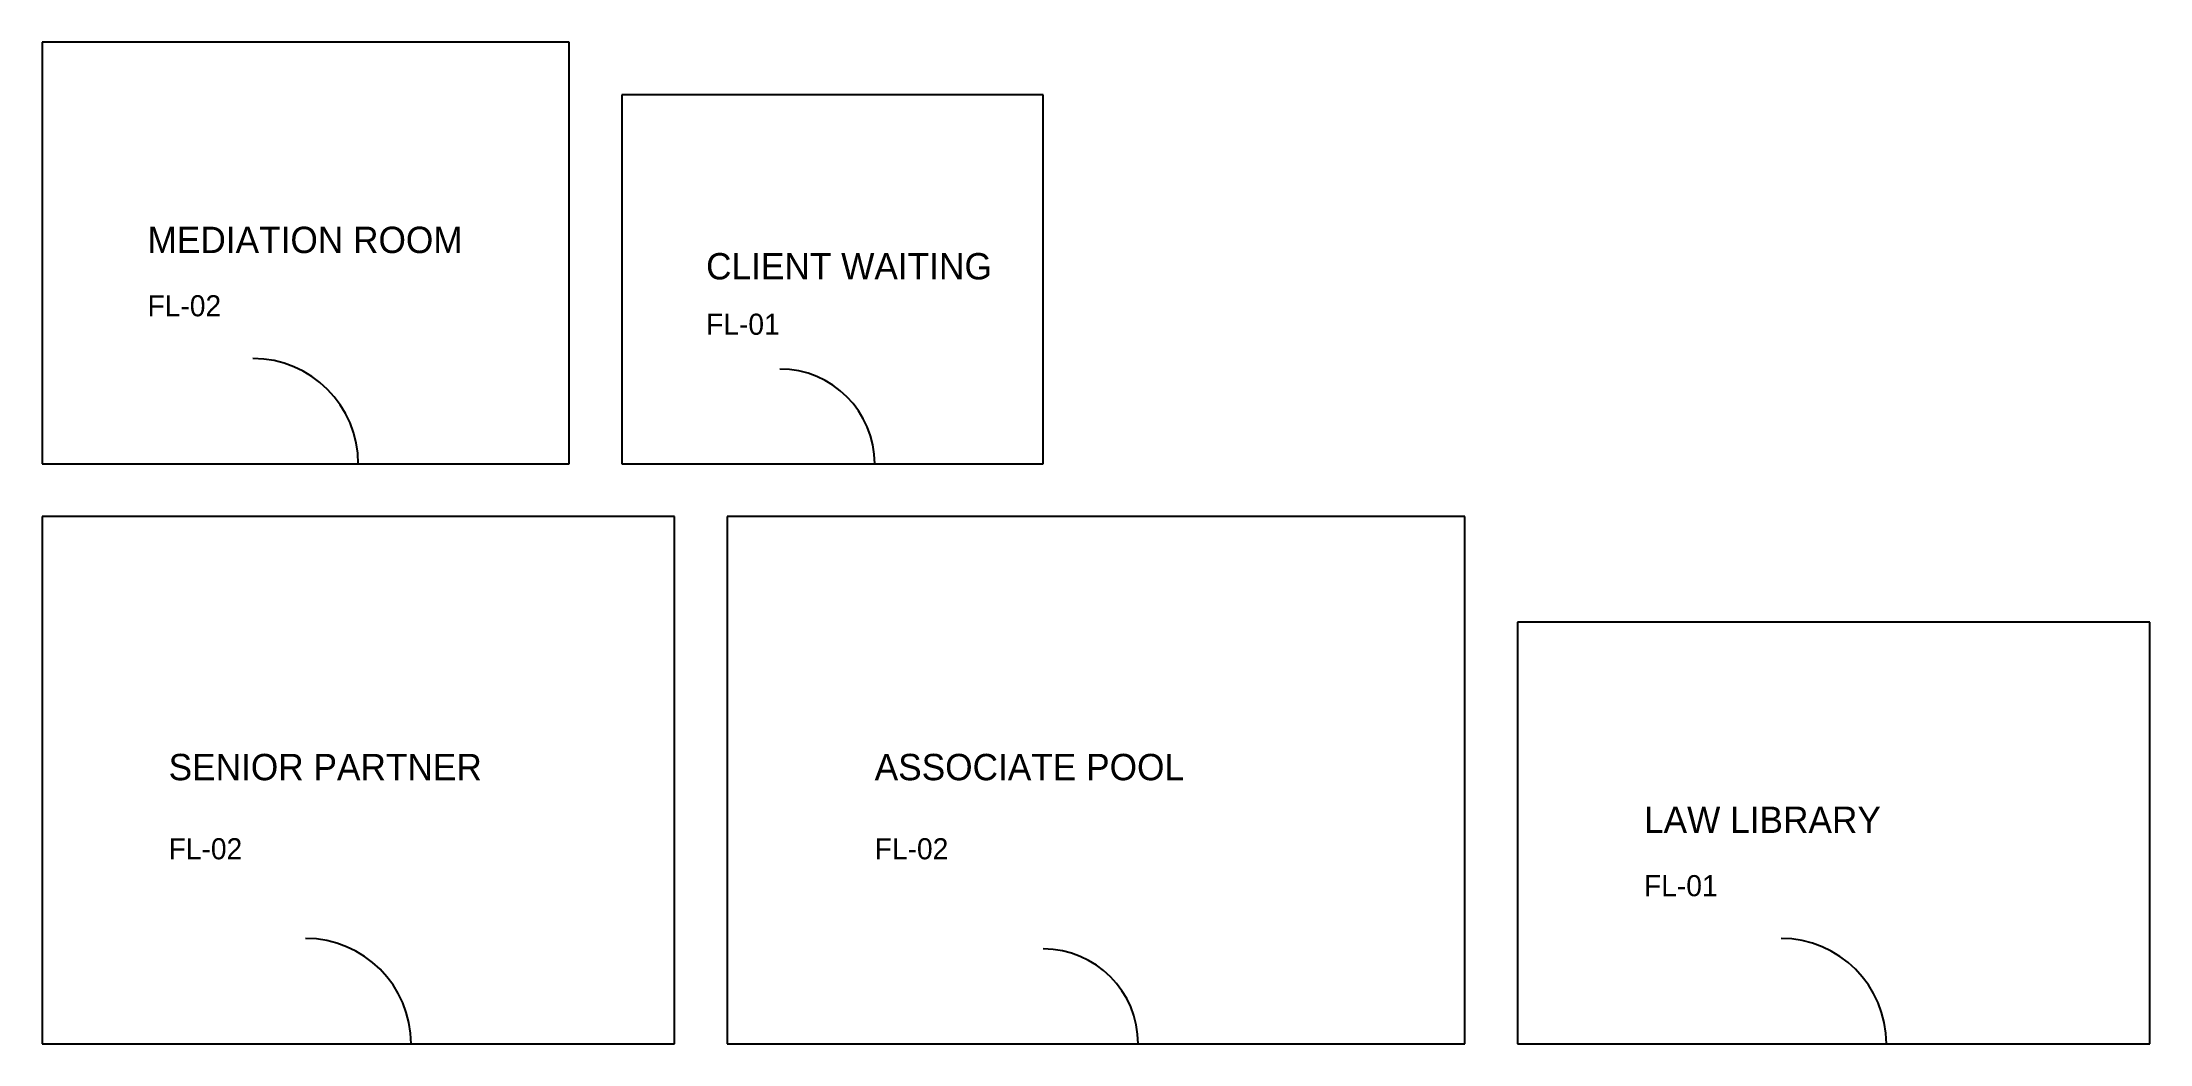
# Model space of a CAD drawing. Header units: millimetres. Extents: x 0 to 20000, y 0 to 9500.
import ezdxf

# ---------------------------------------------------------------- set-up
doc = ezdxf.new("R2010")
doc.units = ezdxf.units.MM

# ---------------------------------------------------------------- blocks, each defined once
blk = doc.blocks.new('HEAVY_TIMBER_DOOR_1000')
blk.add_line((0, 0), (1000, 0))
blk.add_arc((0, 0), 1000, 0, 90)
blk = doc.blocks.new('ASSOCIATE_DOOR_900')
blk.add_line((0, 0), (900, 0))
blk.add_arc((0, 0), 900, 0, 90)

msp = doc.modelspace()

# ---------------------------------------------------------------- linework, layer by layer
at = {"layer": 'INT_WALL_DRYWALL_100'}
for p, q in [((5000, 9500), (0, 9500)), ((0, 9500), (0, 5500)), ((5000, 5500), (5000, 9500)), ((9500, 9000), (5500, 9000)), ((5500, 9000), (5500, 5500)), ((9500, 5500), (9500, 9000)), ((0, 5500), (5000, 5500)), ((5500, 5500), (9500, 5500)), ((6000, 5000), (0, 5000)), ((0, 5000), (0, 0)), ((6000, 0), (6000, 5000)), ((13500, 5000), (6500, 5000)), ((6500, 5000), (6500, 0)), ((13500, 0), (13500, 5000)), ((20000, 4000), (14000, 4000)), ((14000, 4000), (14000, 0)), ((20000, 0), (20000, 4000)), ((0, 0), (6000, 0)), ((6500, 0), (13500, 0)), ((14000, 0), (20000, 0))]:
    msp.add_line(p, q, dxfattribs=at)

# ---------------------------------------------------------------- block references
at = {"layer": 'SOLID_WOOD_DOORS'}
for name, p in [('HEAVY_TIMBER_DOOR_1000', (2000, 5500)), ('ASSOCIATE_DOOR_900', (7000, 5500)), ('HEAVY_TIMBER_DOOR_1000', (2500, 0)), ('HEAVY_TIMBER_DOOR_1000', (16500, 0)), ('ASSOCIATE_DOOR_900', (9500, 0))]:
    msp.add_blockref(name, p, dxfattribs=at)

# ---------------------------------------------------------------- texts
at = {"layer": 'CHAMBERS_TAG'}
for s, p in [('MEDIATION ROOM', (1000, 7500)), ('CLIENT WAITING', (6300, 7250)), ('SENIOR PARTNER', (1200, 2500)), ('ASSOCIATE POOL', (7900, 2500)), ('LAW LIBRARY', (15200, 2000))]:
    msp.add_text(s, height=250, dxfattribs=at).set_placement(p)
at = {"layer": 'WOOL_CARPET_TILES'}
for s, p in [('FL-02', (1000, 6900)), ('FL-01', (6300, 6725)), ('FL-02', (1200, 1750)), ('FL-02', (7900, 1750)), ('FL-01', (15200, 1400))]:
    msp.add_text(s, height=200, dxfattribs=at).set_placement(p)

doc.saveas('drawing.dxf')
